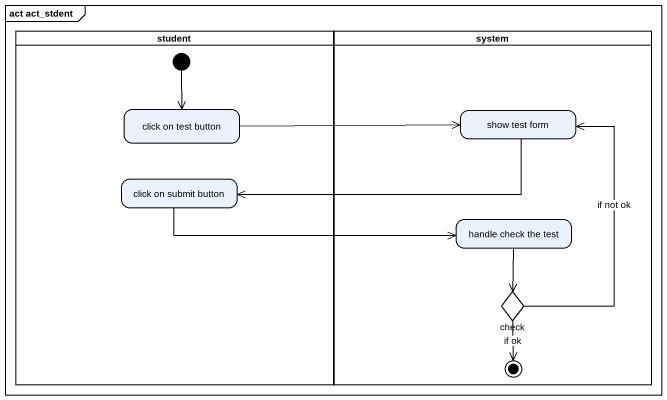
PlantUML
@startuml
mainframe act act_stdent
hide empty description
state student <<partition>> {
  state "click on test button" as click_on_test_button
  state "click on submit button" as click_on_submit_button
  [*] --> click_on_test_button
}
state system <<partition>> {
  state "show test form" as show_test_form
  state "handle check the test" as handle_check_the_test
  state check <<choice>>
  check --> [*] : if ok
}
click_on_test_button -right-> show_test_form
show_test_form -left-> click_on_submit_button
click_on_submit_button -right-> handle_check_the_test
handle_check_the_test --> check
check -up-> show_test_form : if not ok
@enduml
